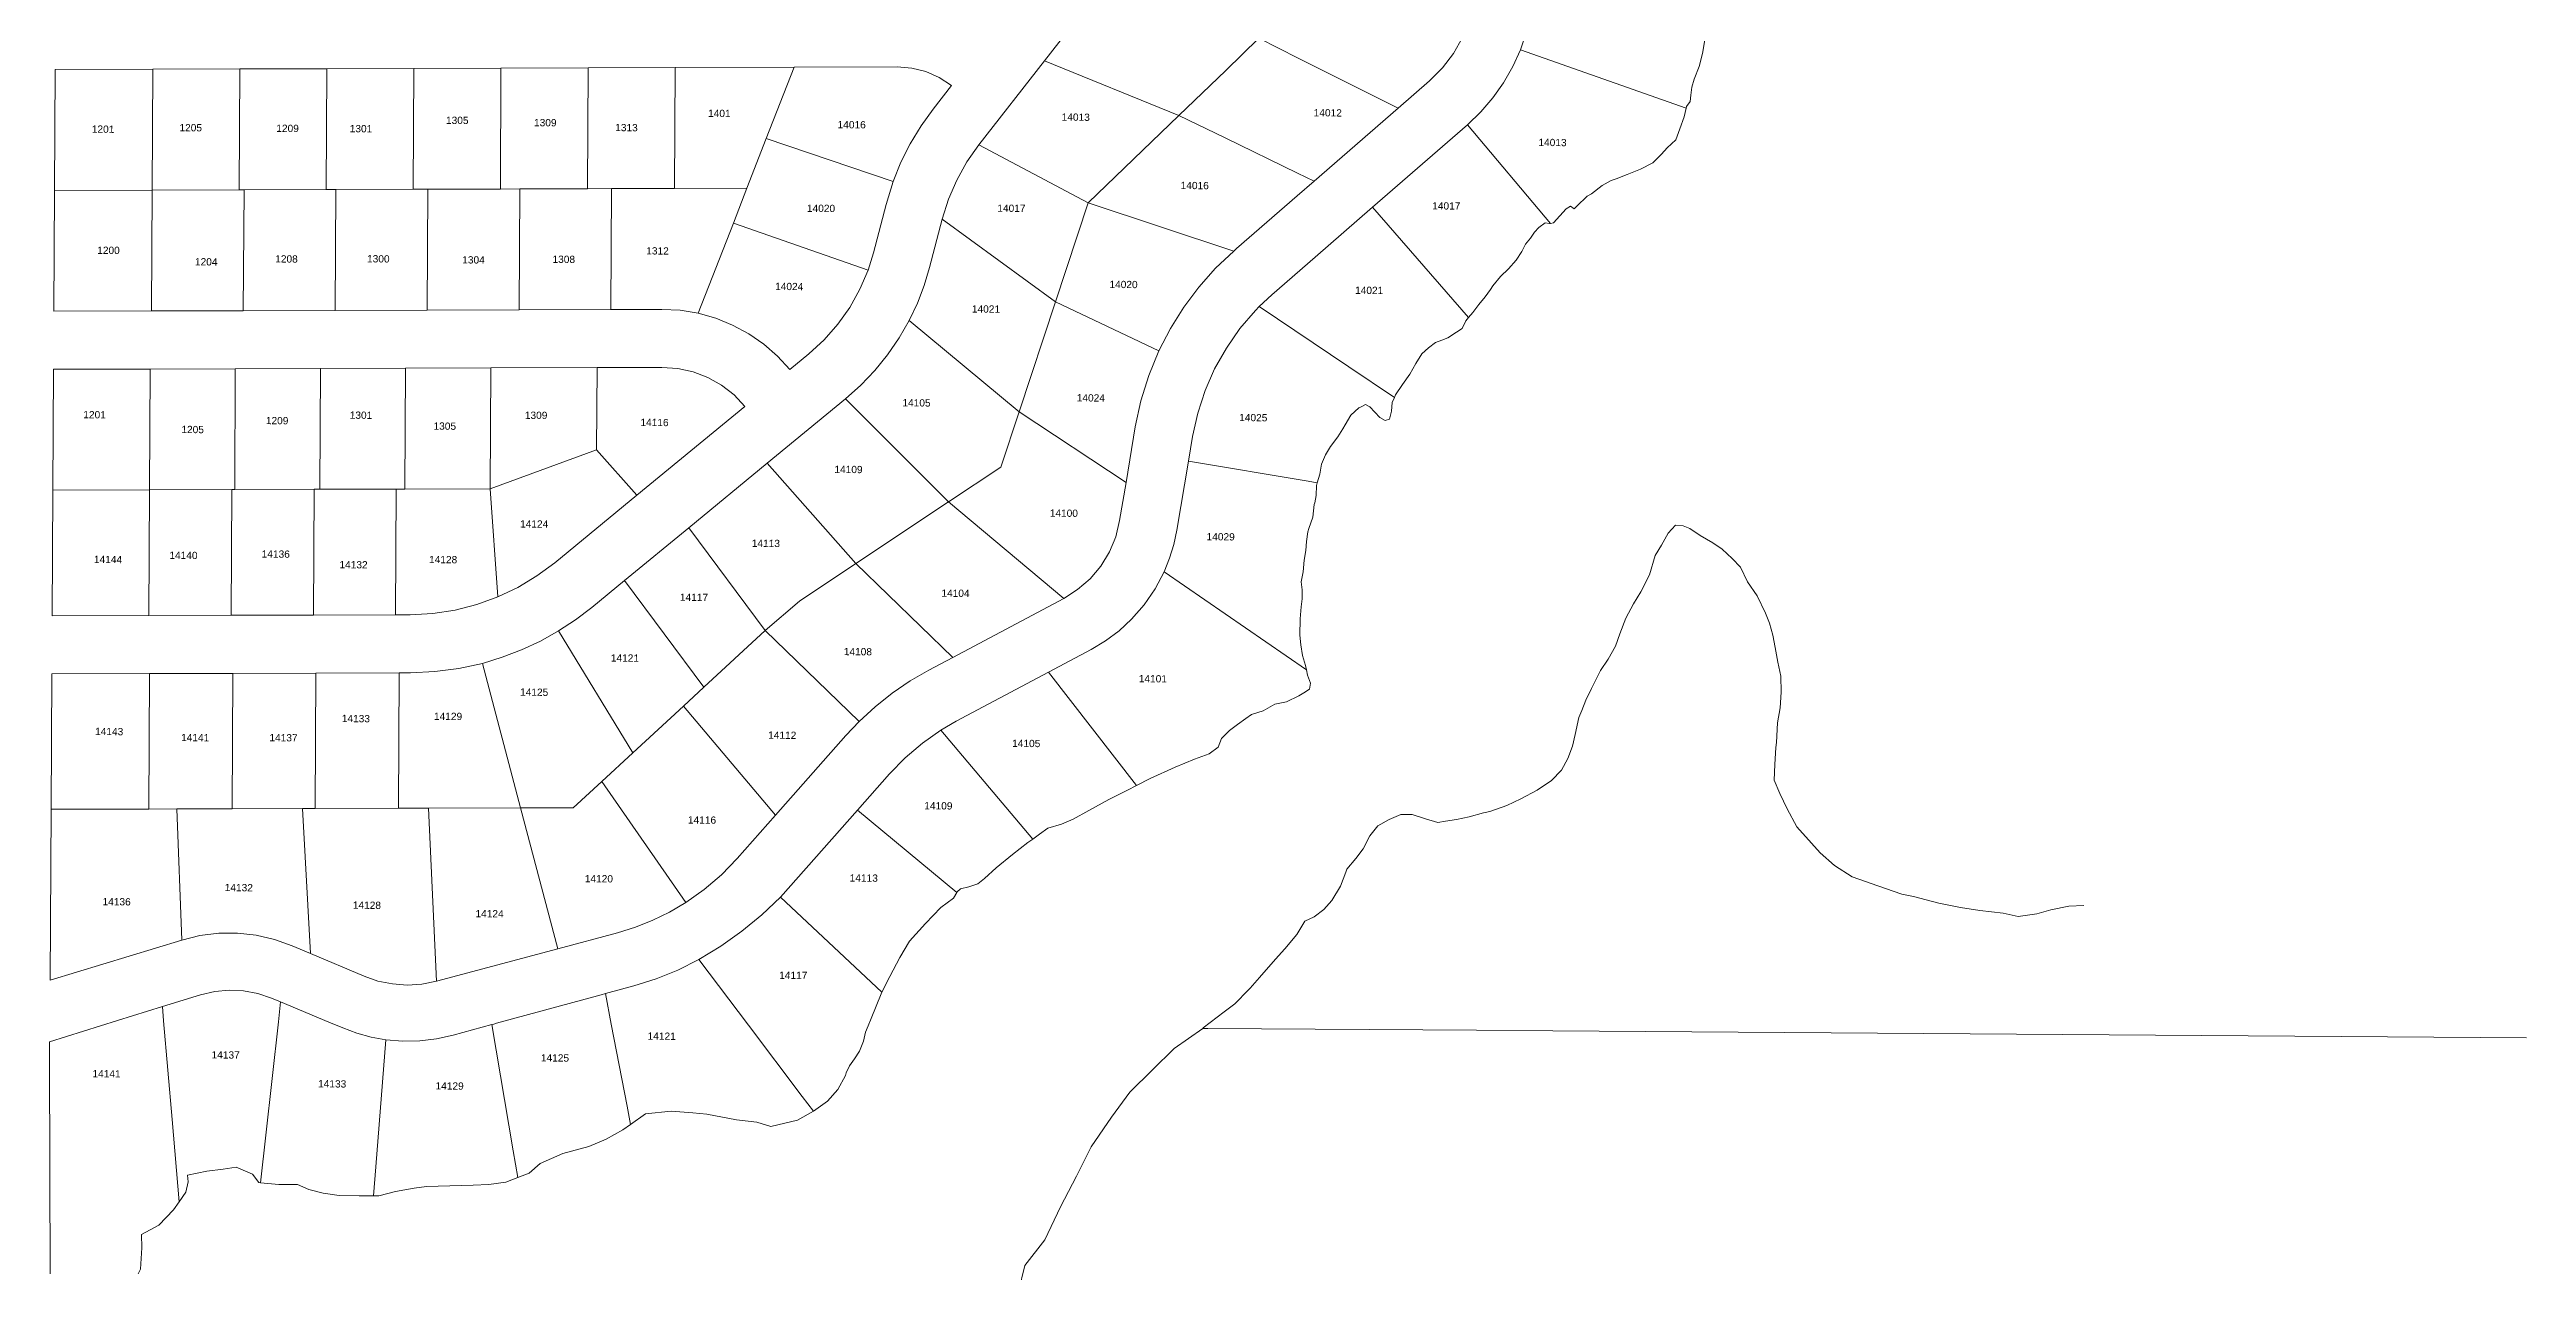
# Model space of a CAD drawing. Header units: feet. Extents: x 2808417 to 2820762, y 948624 to 970780.
# Drawn here: x 2817431 to 2819991, y 965350 to 966613 of the extents above; entities that cross this region are included whole.
import ezdxf
from ezdxf.enums import TextEntityAlignment as Align

# ---------------------------------------------------------------- set-up
doc = ezdxf.new("R2010")
doc.units = ezdxf.units.FT
doc.header["$LTSCALE"] = 0.015
doc.header["$MEASUREMENT"] = 0
doc.layers.add('Dakota County Addresses', color=7, linetype='Continuous')
doc.layers.add('Dakota County Parcels', color=7, linetype='Continuous')
doc.styles.add('Dimensions 100', font='arial.ttf')

# ---------------------------------------------------------------- blocks, each defined once
blk = doc.blocks.new('ACMAP_ANN_TEMPLATE_Dakota County Addresses')
at = {"layer": 'Dakota County Addresses', "style": 'Dimensions 100'}
blk.add_attdef('DakotaCountyAddress', text='', height=50, dxfattribs=at).set_placement((0, 0), align=Align.CENTER)

msp = doc.modelspace()

# ---------------------------------------------------------------- linework, layer by layer
at = {"layer": 'Dakota County Parcels', "lineweight": 5}
for p, q in [((2818459.3, 966601.6), (2818536.2, 966700)), ((2818951.4, 966613.2), (2819122.6, 966552.8)), ((2819136, 966596), (2819139.5, 966609.4)), ((2819139.5, 966609.4), (2819141.9, 966623.6)), ((2817436, 966467.8), (2817436.7, 966592.7)), ((2817436.7, 966592.7), (2817537.7, 966593.1)), ((2817537, 966468.1), (2817537.7, 966593.1)), ((2817537.7, 966593.1), (2817627.6, 966593.4)), ((2817627, 966468.4), (2817627.6, 966593.4)), ((2817627.6, 966593.4), (2817717.6, 966593.6)), ((2817717, 966468.7), (2817717.6, 966593.6)), ((2817717.6, 966593.6), (2817807.6, 966593.9)), ((2817807, 966468.9), (2817807.6, 966593.9)), ((2817807.6, 966593.9), (2817897.6, 966594.2)), ((2817897, 966469.2), (2817897.6, 966594.2)), ((2817897.6, 966594.2), (2817987.6, 966594.5)), ((2817986.9, 966469.5), (2817987.6, 966594.5)), ((2817987.6, 966594.5), (2818077.6, 966594.8)), ((2818076.9, 966469.8), (2818077.6, 966594.8)), ((2818077.6, 966594.8), (2818200.7, 966595.2)), ((2818171.9, 966521.4), (2818200.7, 966595.2)), ((2818200.7, 966595.2), (2818307.1, 966595.5)), ((2818391.6, 966514.9), (2818459.3, 966601.6)), ((2818459.3, 966601.6), (2818598.3, 966545.3)), ((2818824.9, 966552.8), (2818857.3, 966581)), ((2819128.4, 966574.5), (2819131.1, 966582.9)), ((2819131.1, 966582.9), (2819136, 966596)), ((2818344.3, 966551.9), (2818363.4, 966576.3)), ((2818738.1, 966477.3), (2818824.9, 966552.8)), ((2819120.6, 966543.7), (2819122.6, 966552.8)), ((2819122.6, 966552.8), (2819123, 966554.6)), ((2819123, 966554.6), (2819126.8, 966559.7)), ((2819126.8, 966559.7), (2819127.6, 966566.4)), ((2819127.6, 966566.4), (2819128.4, 966574.5)), ((2818504.7, 966455.1), (2818598.3, 966545.3)), ((2818798.6, 966450.4), (2818896.7, 966535.7)), ((2818896.7, 966535.7), (2818982.3, 966433.7)), ((2819112, 966520), (2819116.3, 966531.5)), ((2819116.3, 966531.5), (2819120.6, 966543.7)), ((2818151.9, 966470.1), (2818171.9, 966521.4)), ((2818171.9, 966521.4), (2818302.9, 966477)), ((2818391.6, 966514.9), (2818504.7, 966455.1)), ((2819088.2, 966496.4), (2819097.1, 966505.3)), ((2819097.1, 966505.3), (2819103.2, 966511.9)), ((2819103.2, 966511.9), (2819112, 966520)), ((2818302.9, 966477), (2818295.6, 966453.1)), ((2819035.7, 966472.8), (2819045, 966477.9)), ((2819045, 966477.9), (2819050.4, 966479.9)), ((2819050.4, 966479.9), (2819061.7, 966484.3)), ((2819061.7, 966484.3), (2819075.6, 966489.6)), ((2819075.6, 966489.6), (2819088.2, 966496.4)), ((2817435.4, 966342.8), (2817436, 966467.8)), ((2817436, 966467.8), (2817537, 966468.1)), ((2817536.3, 966343.1), (2817537, 966468.1)), ((2817537, 966468.1), (2817627, 966468.4)), ((2817627, 966468.4), (2817632, 966468.4)), ((2817631.3, 966343.4), (2817632, 966468.4)), ((2817632, 966468.4), (2817717, 966468.7)), ((2817717, 966468.7), (2817727, 966468.7)), ((2817726.3, 966343.7), (2817727, 966468.7)), ((2817727, 966468.7), (2817807, 966468.9)), ((2817807, 966468.9), (2817822, 966469)), ((2817821.3, 966344), (2817822, 966469)), ((2817822, 966469), (2817897, 966469.2)), ((2817897, 966469.2), (2817917, 966469.3)), ((2817916.3, 966344.3), (2817917, 966469.3)), ((2817917, 966469.3), (2817986.9, 966469.5)), ((2817986.9, 966469.5), (2818011.9, 966469.6)), ((2818011.3, 966344.6), (2818011.9, 966469.6)), ((2818011.9, 966469.6), (2818076.9, 966469.8)), ((2818076.9, 966469.8), (2818151.9, 966470.1)), ((2818137.8, 966433.9), (2818151.9, 966470.1)), ((2818282.6, 966403.4), (2818295.6, 966453.1)), ((2818470.8, 966352.6), (2818504.7, 966455.1)), ((2818504.7, 966455.1), (2818655.1, 966405.1)), ((2818798.6, 966450.4), (2818897.7, 966336.5)), ((2818998.7, 966448.7), (2819003.1, 966451.6)), ((2819003.1, 966451.6), (2819006.8, 966448.6)), ((2819006.8, 966448.6), (2819009.8, 966451.6)), ((2819009.8, 966451.6), (2819020.2, 966462)), ((2819020.2, 966462), (2819024.8, 966464.4)), ((2819024.8, 966464.4), (2819035.7, 966472.8)), ((2818101.5, 966340.7), (2818137.8, 966433.9)), ((2818137.8, 966433.9), (2818277, 966385.2)), ((2818340.7, 966388.2), (2818353.6, 966438)), ((2818353.6, 966438), (2818470.8, 966352.6)), ((2818961.8, 966418.4), (2818966, 966424.5)), ((2818966, 966424.5), (2818970.4, 966429.5)), ((2818970.4, 966429.5), (2818976.9, 966434.4)), ((2818976.9, 966434.4), (2818981.3, 966433.5)), ((2818981.3, 966433.5), (2818982.3, 966433.7)), ((2818982.3, 966433.7), (2818985.5, 966434.3)), ((2818985.5, 966434.3), (2818992, 966441.6)), ((2818992, 966441.6), (2818998.7, 966448.7)), ((2818277, 966385.2), (2818282.6, 966403.4)), ((2818946.9, 966395.6), (2818952.7, 966404.5)), ((2818952.7, 966404.5), (2818956.7, 966412.2)), ((2818956.7, 966412.2), (2818961.8, 966418.4)), ((2818922.7, 966369), (2818930.7, 966378.6)), ((2818930.7, 966378.6), (2818939.2, 966386.7)), ((2818939.2, 966386.7), (2818946.9, 966395.6)), ((2818433.1, 966238.7), (2818470.8, 966352.6)), ((2818470.8, 966352.6), (2818577.7, 966302)), ((2818694.5, 966359.9), (2818681.4, 966347.6)), ((2818902.1, 966341.6), (2818908.5, 966349.9)), ((2818908.5, 966349.9), (2818914.8, 966357.9)), ((2818914.8, 966357.9), (2818920.3, 966365.4)), ((2818920.3, 966365.4), (2818922.7, 966369)), ((2817435.4, 966342.8), (2817536.3, 966343.1)), ((2817536.3, 966343.1), (2817631.3, 966343.4)), ((2817631.3, 966343.4), (2817726.3, 966343.7)), ((2817726.3, 966343.7), (2817821.3, 966344)), ((2817821.3, 966344), (2817916.3, 966344.3)), ((2817916.3, 966344.3), (2818011.3, 966344.6)), ((2818011.3, 966344.6), (2818063.8, 966344.8)), ((2818319.6, 966333.4), (2818433.1, 966238.7)), ((2818885.4, 966321.2), (2818891.3, 966325.1)), ((2818891.3, 966325.1), (2818894.8, 966333)), ((2818894.8, 966333), (2818897.7, 966336.5)), ((2818897.7, 966336.5), (2818902.1, 966341.6)), ((2818196.1, 966282.6), (2818215.8, 966298.8)), ((2818843.3, 966288.8), (2818849.6, 966298.7)), ((2818849.6, 966298.7), (2818856.3, 966305.1)), ((2818856.3, 966305.1), (2818863.6, 966310.5)), ((2818863.6, 966310.5), (2818870.3, 966312.8)), ((2818870.3, 966312.8), (2818876.2, 966315.2)), ((2818876.2, 966315.2), (2818885.4, 966321.2)), ((2817434.4, 966157.8), (2817435, 966282.8)), ((2817435, 966282.8), (2817535, 966283.1)), ((2817534.4, 966158.1), (2817535, 966283.1)), ((2817535, 966283.1), (2817623, 966283.4)), ((2817622.4, 966158.4), (2817623, 966283.4)), ((2817623, 966283.4), (2817711, 966283.7)), ((2817710.4, 966158.7), (2817711, 966283.7)), ((2817711, 966283.7), (2817799, 966283.9)), ((2817798.4, 966159), (2817799, 966283.9)), ((2817799, 966283.9), (2817887, 966284.2)), ((2817886.3, 966159.2), (2817887, 966284.2)), ((2817887, 966284.2), (2817997, 966284.6)), ((2817996.5, 966199.6), (2817997, 966284.6)), ((2817997, 966284.6), (2818064, 966284.8)), ((2818829.4, 966267.2), (2818836.9, 966277.6)), ((2818836.9, 966277.6), (2818843.3, 966288.8)), ((2818172.8, 966185.7), (2818253.9, 966252.4)), ((2818253.9, 966252.4), (2818360.1, 966145.7)), ((2818791.1, 966246.5), (2818795.6, 966243.9)), ((2818818.1, 966239.5), (2818818.9, 966248.3)), ((2818818.9, 966248.3), (2818821.1, 966253.5)), ((2818821.1, 966253.5), (2818822.3, 966256.5)), ((2818822.3, 966256.5), (2818829.4, 966267.2)), ((2818038.2, 966152.7), (2818149.8, 966244.5)), ((2818414.2, 966181.7), (2818433.1, 966238.7)), ((2818433.1, 966238.7), (2818543.7, 966165.8)), ((2818543.7, 966165.8), (2818553.3, 966223.2)), ((2818762.5, 966212.9), (2818767.7, 966221.1)), ((2818767.7, 966221.1), (2818770.1, 966225.4)), ((2818770.1, 966225.4), (2818776.2, 966235.4)), ((2818776.2, 966235.4), (2818784.5, 966243)), ((2818795.6, 966243.9), (2818806, 966233.1)), ((2818806, 966233.1), (2818811.4, 966230)), ((2818811.4, 966230), (2818816, 966231.3)), ((2818816, 966231.3), (2818818.1, 966239.5)), ((2817886.3, 966159.2), (2817996.5, 966199.6)), ((2817996.5, 966199.6), (2818038.2, 966152.7)), ((2818608.2, 966187.7), (2818612.5, 966213.3)), ((2818745.8, 966184.6), (2818749.8, 966194.4)), ((2818749.8, 966194.4), (2818755, 966203)), ((2818755, 966203), (2818762.5, 966212.9)), ((2818091.7, 966119), (2818172.8, 966185.7)), ((2818172.8, 966185.7), (2818264.5, 966081.9)), ((2818360.1, 966145.7), (2818414.2, 966181.7)), ((2818596.3, 966116.4), (2818608.2, 966187.7)), ((2818741.4, 966165.4), (2818744, 966174.3)), ((2818744, 966174.3), (2818745.8, 966184.6)), ((2817433.7, 966027.8), (2817434.4, 966157.8)), ((2817434.4, 966157.8), (2817534.4, 966158.1)), ((2817533.7, 966028.1), (2817534.4, 966158.1)), ((2817534.4, 966158.1), (2817619.4, 966158.4)), ((2817618.7, 966028.4), (2817619.4, 966158.4)), ((2817619.4, 966158.4), (2817622.4, 966158.4)), ((2817622.4, 966158.4), (2817704.4, 966158.7)), ((2817703.7, 966028.7), (2817704.4, 966158.7)), ((2817704.4, 966158.7), (2817710.4, 966158.7)), ((2817710.4, 966158.7), (2817789.4, 966158.9)), ((2817788.7, 966028.9), (2817789.4, 966158.9)), ((2817789.4, 966158.9), (2817798.4, 966159)), ((2817798.4, 966159), (2817886.3, 966159.2)), ((2817894.5, 966047.4), (2817886.3, 966159.2)), ((2817953.3, 966082.8), (2818038.2, 966152.7)), ((2818264.5, 966081.9), (2818360.1, 966145.7)), ((2818360.1, 966145.7), (2818479.3, 966045.9)), ((2818537.1, 966126.3), (2818543.7, 966165.8)), ((2818736.7, 966130), (2818738.3, 966142.9)), ((2818740.1, 966152.2), (2818740.6, 966162.7)), ((2818740.6, 966162.7), (2818741.4, 966165.4)), ((2818025.3, 966064.4), (2818091.7, 966119)), ((2818091.7, 966119), (2818170.7, 966012.6)), ((2818731.7, 966114.8), (2818732.6, 966118.3)), ((2818732.6, 966118.3), (2818736.7, 966130)), ((2819111.7, 966121.5), (2819104.1, 966113.4)), ((2819119.5, 966121.1), (2819111.7, 966121.5)), ((2819126.5, 966118.1), (2819119.5, 966121.1)), ((2819137.2, 966110.9), (2819126.5, 966118.1)), ((2818728, 966085.4), (2818729.6, 966095.5)), ((2818729.6, 966095.5), (2818730.3, 966104.8)), ((2818730.3, 966104.8), (2818731.7, 966114.8)), ((2819097.2, 966101.1), (2819090.8, 966090.1)), ((2819104.1, 966113.4), (2819097.2, 966101.1)), ((2819150.2, 966103.3), (2819137.2, 966110.9)), ((2819159.8, 966096.7), (2819150.2, 966103.3)), ((2819170.4, 966087.1), (2819159.8, 966096.7)), ((2818206.2, 966043.1), (2818264.5, 966081.9)), ((2818264.5, 966081.9), (2818364.6, 965984.9)), ((2818583.2, 966073.5), (2818730.1, 965972.2)), ((2818724.8, 966062.9), (2818726.7, 966073.5)), ((2818726.7, 966073.5), (2818728, 966085.4)), ((2819084.8, 966070.3), (2819075.8, 966052.6)), ((2819090.8, 966090.1), (2819084.8, 966070.3)), ((2819178.7, 966078.1), (2819170.4, 966087.1)), ((2819186, 966063.2), (2819178.7, 966078.1)), ((2817991.4, 966036.5), (2818025.3, 966064.4)), ((2818025.3, 966064.4), (2818107.3, 965954)), ((2818170.7, 966012.6), (2818206.2, 966043.1)), ((2818364.6, 965984.9), (2818479.3, 966045.9)), ((2818725.6, 966054.7), (2818724.8, 966062.9)), ((2818724.8, 966037.2), (2818725.8, 966045.3)), ((2818725.8, 966045.3), (2818725.6, 966054.7)), ((2819068.2, 966040.3), (2819060.3, 966025.5)), ((2819075.8, 966052.6), (2819068.2, 966040.3)), ((2819196, 966048.5), (2819186, 966063.2)), ((2819204.6, 966030.6), (2819196, 966048.5)), ((2817433.7, 966027.8), (2817533.7, 966028.1)), ((2817533.7, 966028.1), (2817618.7, 966028.4)), ((2817618.7, 966028.4), (2817703.7, 966028.7)), ((2817703.7, 966028.7), (2817788.7, 966028.9)), ((2817788.7, 966028.9), (2817803.9, 966029)), ((2818723.3, 966007.8), (2818723.8, 966024.9)), ((2818723.8, 966024.9), (2818724.8, 966037.2)), ((2819060.3, 966025.5), (2819054.2, 966009.4)), ((2819208.7, 966020.4), (2819204.6, 966030.6)), ((2819212.2, 966007.8), (2819208.7, 966020.4)), ((2817957.2, 966012.2), (2818033.9, 965886.3)), ((2818107.3, 965954), (2818170.7, 966012.6)), ((2818170.7, 966012.6), (2818267.9, 965918.7)), ((2818463.4, 965969.5), (2818507.5, 965993)), ((2818724.3, 965997.9), (2818723.3, 966007.8)), ((2818726, 965986.8), (2818724.3, 965997.9)), ((2819049.7, 965996.5), (2819042, 965983.2)), ((2819054.2, 966009.4), (2819049.7, 965996.5)), ((2819214.8, 965995.2), (2819212.2, 966007.8)), ((2819217.4, 965980.1), (2819214.8, 965995.2)), ((2817432.7, 965827.8), (2817433.4, 965967.8)), ((2817433.4, 965967.8), (2817534.4, 965968.1)), ((2817533.6, 965828.1), (2817534.4, 965968.1)), ((2817534.4, 965968.1), (2817620.4, 965968.4)), ((2817619.6, 965828.4), (2817620.4, 965968.4)), ((2817620.4, 965968.4), (2817706.4, 965968.7)), ((2817705.6, 965828.7), (2817706.4, 965968.7)), ((2817706.4, 965968.7), (2817792.4, 965969)), ((2817791.6, 965829), (2817792.4, 965969)), ((2817792.4, 965969), (2817804.1, 965969)), ((2817878.5, 965978.7), (2817917.7, 965829.4)), ((2818339.8, 965971.7), (2818364.6, 965984.9)), ((2818368, 965918.8), (2818463.4, 965969.5)), ((2818463.4, 965969.5), (2818554.4, 965852.4)), ((2818729.2, 965976.4), (2818726, 965986.8)), ((2818730.1, 965972.2), (2818729.2, 965976.4)), ((2818731.2, 965966.6), (2818730.1, 965972.2)), ((2818734.5, 965958.1), (2818731.2, 965966.6)), ((2819034.1, 965971.2), (2819025, 965952.6)), ((2819042, 965983.2), (2819034.1, 965971.2)), ((2819220.7, 965965.4), (2819217.4, 965980.1)), ((2819220.8, 965948.9), (2819220.7, 965965.4)), ((2818086.2, 965934.6), (2818107.3, 965954)), ((2818697.6, 965936.4), (2818709.7, 965939.1)), ((2818709.7, 965939.1), (2818722.3, 965945.1)), ((2818722.3, 965945.1), (2818727.5, 965948.1)), ((2818727.5, 965948.1), (2818733.3, 965952.1)), ((2818733.3, 965952.1), (2818734.5, 965958.1)), ((2819019, 965940.8), (2819014.7, 965929.9)), ((2819025, 965952.6), (2819019, 965940.8)), ((2819219.9, 965932.7), (2819220.8, 965948.9)), ((2818033.9, 965886.3), (2818086.2, 965934.6)), ((2818086.2, 965934.6), (2818181.4, 965821.8)), ((2818267.9, 965918.7), (2818254.2, 965904.2)), ((2818368, 965918.8), (2818352.3, 965909.6)), ((2818650.6, 965909.2), (2818659, 965915.6)), ((2818673.5, 965926), (2818685.5, 965929.8)), ((2818685.5, 965929.8), (2818697.6, 965936.4)), ((2819011.9, 965922.6), (2819008.1, 965905.2)), ((2819014.7, 965929.9), (2819011.9, 965922.6)), ((2819216, 965897), (2819217.1, 965917.1)), ((2819217.1, 965917.1), (2819219.9, 965932.7)), ((2818181.4, 965821.8), (2818254.2, 965904.2)), ((2818352.3, 965909.6), (2818447.3, 965797.1)), ((2818629.8, 965885), (2818638.8, 965892)), ((2818638.8, 965892), (2818642.5, 965901)), ((2818642.5, 965901), (2818650.6, 965909.2)), ((2819005.3, 965893), (2819000.3, 965880.5)), ((2819008.1, 965905.2), (2819005.3, 965893)), ((2819214.5, 965874.2), (2819215.5, 965891.6)), ((2819215.5, 965891.6), (2819216, 965897)), ((2818001.7, 965856.7), (2818033.9, 965886.3)), ((2818266, 965827), (2818299.2, 965864.4)), ((2818568.8, 965859.8), (2818594.4, 965871.3)), ((2818594.4, 965871.3), (2818614.6, 965879.5)), ((2818614.6, 965879.5), (2818629.8, 965885)), ((2818993.7, 965868.3), (2818983.4, 965857.5)), ((2819000.3, 965880.5), (2818993.7, 965868.3)), ((2819213.7, 965857.8), (2819214.5, 965874.2)), ((2817972.3, 965829.5), (2818001.7, 965856.7)), ((2818001.7, 965856.7), (2818088.6, 965731.4)), ((2818505.3, 965826.5), (2818525.9, 965838)), ((2818525.9, 965838), (2818545.1, 965847.7)), ((2818545.1, 965847.7), (2818554.4, 965852.4)), ((2818554.4, 965852.4), (2818568.8, 965859.8)), ((2818951.9, 965838.5), (2818937.3, 965831.9)), ((2818968.5, 965847.6), (2818951.9, 965838.5)), ((2818983.4, 965857.5), (2818968.5, 965847.6)), ((2819219.5, 965844.1), (2819213.7, 965857.8)), ((2819227.2, 965828.3), (2819219.5, 965844.1)), ((2817431.8, 965651.1), (2817432.7, 965827.8)), ((2817432.7, 965827.8), (2817533.6, 965828.1)), ((2817533.6, 965828.1), (2817562.7, 965828.2)), ((2817562.7, 965828.2), (2817619.6, 965828.4)), ((2817567.6, 965692.6), (2817562.7, 965828.2)), ((2817619.6, 965828.4), (2817692.6, 965828.7)), ((2817692.6, 965828.7), (2817705.6, 965828.7)), ((2817700.8, 965678.7), (2817692.6, 965828.7)), ((2817705.6, 965828.7), (2817791.6, 965829)), ((2817791.6, 965829), (2817822.6, 965829.1)), ((2817822.6, 965829.1), (2817917.7, 965829.4)), ((2817830.9, 965650), (2817822.6, 965829.1)), ((2817917.7, 965829.4), (2817972.3, 965829.5)), ((2817917.7, 965829.4), (2817956.4, 965683.7)), ((2818141.6, 965776.8), (2818181.4, 965821.8)), ((2818186.6, 965737.1), (2818266, 965827)), ((2818266, 965827), (2818368.8, 965741.9)), ((2818462.8, 965808.3), (2818477, 965812.3)), ((2818477, 965812.3), (2818489.2, 965817.6)), ((2818489.2, 965817.6), (2818505.3, 965826.5)), ((2818803.9, 965810.6), (2818795.8, 965800.3)), ((2818815.8, 965817.3), (2818803.9, 965810.6)), ((2818827.8, 965822.3), (2818815.8, 965817.3)), ((2818853.4, 965817.8), (2818839.6, 965822.3)), ((2818865.9, 965814.2), (2818853.4, 965817.8)), ((2818873.8, 965815.7), (2818865.9, 965814.2)), ((2818885.4, 965817.1), (2818873.8, 965815.7)), ((2818898.4, 965820.1), (2818885.4, 965817.1)), ((2818913.3, 965824), (2818898.4, 965820.1)), ((2818937.3, 965831.9), (2818920.9, 965825.9)), ((2819237.2, 965809.8), (2819227.2, 965828.3)), ((2819252.4, 965792.9), (2819237.2, 965809.8)), ((2818426.3, 965781), (2818442.3, 965793.5)), ((2818442.3, 965793.5), (2818447.3, 965797.1)), ((2818447.3, 965797.1), (2818454.3, 965802.2)), ((2818454.3, 965802.2), (2818462.8, 965808.3)), ((2818788.8, 965786.8), (2818781.3, 965777.1)), ((2818795.8, 965800.3), (2818788.8, 965786.8)), ((2819261.1, 965782.8), (2819252.4, 965792.9)), ((2818397.4, 965756.2), (2818409.5, 965767.2)), ((2818409.5, 965767.2), (2818426.3, 965781)), ((2818771, 965762.7), (2818765.4, 965748.3)), ((2818772, 965765.9), (2818771, 965762.7)), ((2818781.3, 965777.1), (2818772, 965765.9)), ((2819276.1, 965769.6), (2819261.1, 965782.8)), ((2819294.4, 965758), (2819276.1, 965769.6)), ((2818186.6, 965737.1), (2818291.3, 965638.7)), ((2818352.3, 965726.2), (2818365.5, 965736)), ((2818365.5, 965736), (2818368.8, 965741.9)), ((2818368.8, 965741.9), (2818369.2, 965742.6)), ((2818369.2, 965742.6), (2818372.7, 965745.6)), ((2818372.7, 965745.6), (2818381.2, 965747.7)), ((2818381.2, 965747.7), (2818390.6, 965750.6)), ((2818390.6, 965750.6), (2818397.4, 965756.2)), ((2818756.3, 965733.5), (2818748.3, 965724.3)), ((2818765.4, 965748.3), (2818756.3, 965733.5)), ((2819320.9, 965748.8), (2819294.4, 965758)), ((2819345.5, 965739.9), (2819320.9, 965748.8)), ((2819357.8, 965737.5), (2819345.5, 965739.9)), ((2819384, 965730.8), (2819357.8, 965737.5)), ((2818319.8, 965691.4), (2818336.5, 965709.6)), ((2818336.5, 965709.6), (2818352.3, 965726.2)), ((2818728.4, 965712.1), (2818720.1, 965698.2)), ((2818738.1, 965716.5), (2818728.4, 965712.1)), ((2818748.3, 965724.3), (2818738.1, 965716.5)), ((2819406.1, 965726.4), (2819384, 965730.8)), ((2819426.1, 965723.2), (2819406.1, 965726.4)), ((2819450.4, 965720.4), (2819426.1, 965723.2)), ((2819466, 965717.1), (2819450.4, 965720.4)), ((2819485.2, 965719.8), (2819466, 965717.1)), ((2819499.6, 965723.8), (2819485.2, 965719.8)), ((2819518.4, 965727.7), (2819499.6, 965723.8)), ((2819533.9, 965728.3), (2819518.4, 965727.7)), ((2817431.8, 965651.1), (2817567.6, 965692.6)), ((2817681.9, 965686.7), (2817700.8, 965678.7)), ((2817830.9, 965650), (2817956.4, 965683.7)), ((2817956.4, 965683.7), (2818017.9, 965700.2)), ((2818310, 965674.5), (2818319.8, 965691.4)), ((2818708, 965683.5), (2818698.1, 965673)), ((2818720.1, 965698.2), (2818708, 965683.5)), ((2817700.8, 965678.7), (2817756.1, 965655.3)), ((2818102.2, 965672.4), (2818153.3, 965604.7)), ((2818299.5, 965654.9), (2818310, 965674.5)), ((2818698.1, 965673), (2818681.8, 965653.8)), ((2817547.7, 965623.8), (2817587.1, 965636.1)), ((2817660.5, 965632.6), (2817669.7, 965628.7)), ((2817893.1, 965606.5), (2818001.2, 965636.1)), ((2818001.2, 965636.1), (2818005.5, 965637.3)), ((2818035, 965645.3), (2818005.5, 965637.3)), ((2818011.6, 965605.7), (2818005.5, 965637.3)), ((2818280.3, 965611.5), (2818290.5, 965637)), ((2818290.5, 965637), (2818291.3, 965638.7)), ((2818291.3, 965638.7), (2818299.5, 965654.9)), ((2818670.2, 965641.1), (2818656.3, 965626.6)), ((2818671.9, 965642.9), (2818670.2, 965641.1)), ((2818681.8, 965653.8), (2818671.9, 965642.9)), ((2817431, 965587.5), (2817501.2, 965609.3)), ((2817501.2, 965609.3), (2817547.7, 965623.8)), ((2817547.7, 965623.8), (2817548.9, 965609)), ((2817667.5, 965608.2), (2817669.7, 965628.7)), ((2817669.7, 965628.7), (2817719.7, 965607.8)), ((2817719.7, 965607.8), (2817734.3, 965601.7)), ((2817848.1, 965594.3), (2817888.3, 965605.2)), ((2817888.3, 965605.2), (2817890.3, 965605.8)), ((2817890.3, 965605.8), (2817893.1, 965606.5)), ((2818277.1, 965603.8), (2818280.3, 965611.5)), ((2818623.6, 965601.7), (2818645, 965618.3)), ((2818645, 965618.3), (2818656.3, 965626.6)), ((2818268.1, 965577.7), (2818272.4, 965588.1)), ((2818272.4, 965588.1), (2818274.5, 965597.5)), ((2818274.5, 965597.5), (2818277.1, 965603.8)), ((2818570.9, 965558.3), (2818593.4, 965580.6)), ((2818593.4, 965580.6), (2818623.1, 965601.3)), ((2818623.1, 965601.3), (2818623.6, 965601.7)), ((2818623.1, 965601.3), (2818628.4, 965601.3)), ((2818253.6, 965552.4), (2818254.5, 965555.4)), ((2818254.5, 965555.4), (2818258, 965562.5)), ((2818258, 965562.5), (2818263.2, 965569.7)), ((2818263.2, 965569.7), (2818268.1, 965577.7)), ((2818547.6, 965535.2), (2818570.9, 965558.3)), ((2818245.7, 965538.2), (2818235.1, 965526)), ((2818253.6, 965552.4), (2818245.7, 965538.2)), ((2818528.7, 965509.5), (2818547.6, 965535.2)), ((2818047.1, 965513), (2818031.6, 965502)), ((2818073.7, 965515.5), (2818047.1, 965513)), ((2818095.8, 965513.9), (2818073.7, 965515.5)), ((2818110.3, 965512.6), (2818095.8, 965513.9)), ((2818141, 965506.7), (2818110.3, 965512.6)), ((2818162, 965504.4), (2818141, 965506.7)), ((2818176.7, 965499.9), (2818162, 965504.4)), ((2818204.1, 965506.3), (2818176.7, 965499.9)), ((2818220.5, 965515.5), (2818204.1, 965506.3)), ((2818235.1, 965526), (2818220.5, 965515.5)), ((2818507.6, 965478.7), (2818528.7, 965509.5)), ((2817988.6, 965479.2), (2817961.6, 965472)), ((2818006.3, 965486.6), (2817988.6, 965479.2)), ((2818023.7, 965496.3), (2818006.3, 965486.6)), ((2818031.6, 965502), (2818023.7, 965496.3)), ((2818492.4, 965448.5), (2818507.6, 965478.7)), ((2817593.6, 965453.5), (2817573.6, 965449.4)), ((2817610.3, 965455.7), (2817593.6, 965453.5)), ((2817623.9, 965457.6), (2817610.3, 965455.7)), ((2817640.7, 965450.5), (2817623.9, 965457.6)), ((2817926.9, 965451.6), (2817914.9, 965447)), ((2817938.2, 965461.4), (2817926.9, 965451.6)), ((2817961.6, 965472), (2817938.2, 965461.4)), ((2817571.7, 965431.8), (2817564.9, 965421.9)), ((2817574.4, 965442.7), (2817571.7, 965431.8)), ((2817573.6, 965449.4), (2817574.4, 965442.7)), ((2817647.2, 965441.9), (2817640.7, 965450.5)), ((2817649.1, 965441.7), (2817647.2, 965441.9)), ((2817668, 965439.9), (2817649.1, 965441.7)), ((2817687.2, 965440), (2817668, 965439.9)), ((2817699.1, 965434.8), (2817687.2, 965440)), ((2817713.9, 965430.9), (2817699.1, 965434.8)), ((2817730.5, 965428.5), (2817713.9, 965430.9)), ((2817750.9, 965428.2), (2817730.5, 965428.5)), ((2817765.8, 965428.1), (2817750.9, 965428.2)), ((2817771.4, 965428.1), (2817765.8, 965428.1)), ((2817788.6, 965432.6), (2817771.4, 965428.1)), ((2817808, 965436.1), (2817788.6, 965432.6)), ((2817820.7, 965437.7), (2817808, 965436.1)), ((2817844.8, 965438.4), (2817820.7, 965437.7)), ((2817868.7, 965439.1), (2817844.8, 965438.4)), ((2817885.2, 965439.7), (2817868.7, 965439.1)), ((2817902.5, 965442.3), (2817885.2, 965439.7)), ((2817914.9, 965447), (2817902.5, 965442.3)), ((2818475.9, 965416.7), (2818492.4, 965448.5)), ((2817559.1, 965413.6), (2817544, 965397.8)), ((2817564.9, 965421.9), (2817559.1, 965413.6)), ((2818459.7, 965382.6), (2818475.9, 965416.7)), ((2817544, 965397.8), (2817526.1, 965388.3)), ((2817526.1, 965388.3), (2817526.4, 965374.2)), ((2818439, 965356.2), (2818459.7, 965382.6)), ((2817525.1, 965352.3), (2817522.7, 965347.4)), ((2817526.4, 965374.2), (2817525.1, 965352.3)), ((2818432.5, 965329.2), (2818439, 965356.2))]:
    msp.add_line(p, q, dxfattribs=at)
for points in [[(2818857.3, 966581), (2818870.7, 966594.4), (2818882.2, 966609.5), (2818891.5, 966626), (2818898.5, 966643.6), (2818903, 966662)], [(2818951.4, 966613.2), (2818957.7, 966632.2), (2818962.1, 966651.7)], [(2818598.3, 966545.3), (2818646.7, 966591.9), (2818681.1, 966625.1)], [(2818681.1, 966625.1), (2818721.8, 966604.6), (2818824.9, 966552.8)], [(2818896.7, 966535.7), (2818910.5, 966549), (2818923, 966563.5), (2818934, 966579.1), (2818943.5, 966595.8), (2818951.4, 966613.2)], [(2818363.4, 966576.3), (2818350.7, 966584.6), (2818336.9, 966590.6), (2818322.2, 966594.3), (2818307.1, 966595.5)], [(2818344.3, 966551.9), (2818331.8, 966534.4), (2818320.7, 966516.1), (2818311, 966496.9), (2818302.9, 966477)], [(2818598.3, 966545.3), (2818646.2, 966522), (2818720.9, 966485.7), (2818738.1, 966477.3)], [(2818391.6, 966514.9), (2818379.2, 966497.2), (2818368.7, 966478.4), (2818360.1, 966458.6), (2818353.6, 966438)], [(2818655.1, 966405.1), (2818658, 966407.6), (2818720.7, 966462.2), (2818738.1, 966477.3)], [(2818694.5, 966359.9), (2818739.1, 966398.7), (2818798.6, 966450.4)], [(2818655.1, 966405.1), (2818636.3, 966387.3), (2818619, 966367.9), (2818603.4, 966347.1), (2818589.6, 966325.1), (2818577.7, 966302)], [(2818215.8, 966298.8), (2818231.6, 966313.2), (2818245.8, 966329.3), (2818258.1, 966346.8), (2818268.6, 966365.5), (2818277, 966385.2)], [(2818319.6, 966333.4), (2818328, 966351.1), (2818335, 966369.5), (2818340.7, 966388.2)], [(2818681.4, 966347.6), (2818677.6, 966343.7), (2818661.5, 966325), (2818647.4, 966304.8), (2818635.3, 966283.4), (2818625.4, 966260.8), (2818617.8, 966237.4), (2818612.5, 966213.3)], [(2818681.4, 966347.6), (2818774, 966285.2), (2818821.1, 966253.5)], [(2818101.5, 966340.7), (2818082.8, 966343.8), (2818063.8, 966344.8)], [(2818196.1, 966282.6), (2818183.4, 966296.4), (2818169.2, 966308.8), (2818153.7, 966319.5), (2818137.1, 966328.5), (2818119.7, 966335.6), (2818101.5, 966340.7)], [(2818253.9, 966252.4), (2818269.6, 966266.4), (2818284.1, 966281.6), (2818297.3, 966297.9), (2818309.2, 966315.2), (2818319.6, 966333.4)], [(2818577.7, 966302), (2818567.2, 966276.5), (2818559.1, 966250.2), (2818553.3, 966223.2)], [(2818149.8, 966244.5), (2818138.5, 966256.3), (2818125.7, 966266.3), (2818111.5, 966274.3), (2818096.2, 966280.1), (2818080.3, 966283.6), (2818064, 966284.8)], [(2818784.5, 966243), (2818786.6, 966244.1), (2818791.1, 966246.5)], [(2818608.2, 966187.7), (2818731.8, 966167), (2818741.4, 966165.4)], [(2818738.3, 966142.9), (2818738.7, 966144.6), (2818740.1, 966152.2)], [(2818479.3, 966045.9), (2818493.7, 966055.1), (2818506.6, 966066.3), (2818517.6, 966079.4), (2818526.5, 966094), (2818533.1, 966109.7), (2818537.1, 966126.3)], [(2818583.2, 966073.5), (2818588.8, 966087.4), (2818593.2, 966101.8), (2818596.3, 966116.4)], [(2817894.5, 966047.4), (2817915.2, 966057.3), (2817934.8, 966069.1), (2817953.3, 966082.8)], [(2818549.4, 966024.3), (2818562.6, 966039.4), (2818573.9, 966055.8), (2818583.2, 966073.5)], [(2817803.9, 966029), (2817827.1, 966030.2), (2817850.1, 966033.7), (2817872.6, 966039.5), (2817894.5, 966047.4)], [(2817957.2, 966012.2), (2817974.7, 966023.7), (2817991.4, 966036.5)], [(2818507.5, 965993), (2818522.5, 966002), (2818536.5, 966012.5), (2818549.4, 966024.3)], [(2817878.5, 965978.7), (2817899, 965985), (2817919, 965992.6), (2817938.5, 966001.7), (2817957.2, 966012.2)], [(2817804.1, 965969), (2817829.1, 965970.2), (2817854, 965973.4), (2817878.5, 965978.7)], [(2818339.8, 965971.7), (2818320.5, 965960.5), (2818302, 965947.8), (2818284.4, 965933.9), (2818267.9, 965918.7)], [(2818659, 965915.6), (2818667.6, 965921.8), (2818673.5, 965926)], [(2818352.3, 965909.6), (2818333.2, 965896.3), (2818315.4, 965881.1), (2818299.2, 965864.4)], [(2818839.6, 965822.3), (2818837.6, 965822.3), (2818827.8, 965822.3)], [(2818920.9, 965825.9), (2818915.4, 965824.5), (2818913.3, 965824)], [(2818088.6, 965731.4), (2818107.7, 965744.9), (2818125.4, 965760.1), (2818141.6, 965776.8)], [(2818102.2, 965672.4), (2818124.9, 965686.3), (2818146.6, 965701.8), (2818167.2, 965718.7), (2818186.6, 965737.1)], [(2818017.9, 965700.2), (2818036.5, 965706), (2818054.5, 965713.1), (2818071.9, 965721.6), (2818088.6, 965731.4)], [(2817681.9, 965686.7), (2817663.6, 965693.2), (2817644.7, 965697.6), (2817625.3, 965699.7), (2817605.9, 965699.6), (2817586.5, 965697.2), (2817567.6, 965692.6)], [(2818035, 965645.3), (2818058, 965652.6), (2818080.5, 965661.6), (2818102.2, 965672.4)], [(2817660.5, 965632.6), (2817646.3, 965637.4), (2817631.6, 965640.2), (2817616.6, 965640.9), (2817601.7, 965639.5), (2817587.1, 965636.1)], [(2817756.1, 965655.3), (2817770.5, 965650.2), (2817785.4, 965647.2), (2817800.7, 965646.1), (2817815.9, 965647.1), (2817830.9, 965650)], [(2817548.9, 965609), (2817557.6, 965506.9), (2817564.9, 965421.9)], [(2817649.1, 965441.7), (2817654.5, 965490.9), (2817667.5, 965608.2)], [(2817888.3, 965605.2), (2817910.3, 965474.5), (2817914.9, 965447)], [(2818011.6, 965605.7), (2818027.9, 965521), (2818031.6, 965502)], [(2817431.5, 965347.3), (2817431.5, 965361.9), (2817431.3, 965438.2), (2817431, 965587.5)], [(2817734.3, 965601.7), (2817748.7, 965596.4), (2817763.6, 965592.3), (2817778.7, 965589.6)], [(2817765.8, 965428.1), (2817768.2, 965458.2), (2817778.7, 965589.6)], [(2817778.7, 965589.6), (2817796.2, 965588.2), (2817813.7, 965588.5), (2817831, 965590.5), (2817848.1, 965594.3)], [(2818153.3, 965604.7), (2818209, 965530.8), (2818220.5, 965515.5)], [(2818628.4, 965601.3), (2818906.1, 965599.3), (2818984.7, 965598.7), (2819991.3, 965591.5)]]:
    msp.add_lwpolyline(points, dxfattribs=at)

# ---------------------------------------------------------------- block references
at = {"layer": 'Dakota County Addresses', "lineweight": 5, "xscale": 0.15, "yscale": 0.15, "zscale": 0.15, "rotation": 359.5015230000861}
for p, values in [((2817486.3, 966527.4), {'DakotaCountyAddress': '1201'}), ((2817576.9, 966528.9), {'DakotaCountyAddress': '1205'}), ((2817677, 966528.2), {'DakotaCountyAddress': '1209'}), ((2817752.9, 966527.9), {'DakotaCountyAddress': '1301'}), ((2817852.4, 966536.5), {'DakotaCountyAddress': '1305'}), ((2817943.4, 966534.1), {'DakotaCountyAddress': '1309'}), ((2818027.3, 966529), {'DakotaCountyAddress': '1313'}), ((2818123.3, 966543.7), {'DakotaCountyAddress': '1401'}), ((2818260.1, 966532), {'DakotaCountyAddress': '14016'}), ((2818491.7, 966539.8), {'DakotaCountyAddress': '14013'}), ((2818752.2, 966544.3), {'DakotaCountyAddress': '14012'}), ((2818984.5, 966513.6), {'DakotaCountyAddress': '14013'}), ((2818614.7, 966469.1), {'DakotaCountyAddress': '14016'}), ((2818228.4, 966445.5), {'DakotaCountyAddress': '14020'}), ((2818425.2, 966445.6), {'DakotaCountyAddress': '14017'}), ((2818874.7, 966448), {'DakotaCountyAddress': '14017'}), ((2817491.9, 966402.1), {'DakotaCountyAddress': '1200'}), ((2817675.9, 966393.2), {'DakotaCountyAddress': '1208'}), ((2817770.8, 966393.3), {'DakotaCountyAddress': '1300'}), ((2817869.2, 966392.2), {'DakotaCountyAddress': '1304'}), ((2817962.5, 966392.8), {'DakotaCountyAddress': '1308'}), ((2818059.4, 966401.5), {'DakotaCountyAddress': '1312'}), ((2817592.9, 966390.2), {'DakotaCountyAddress': '1204'}), ((2818541.1, 966366.8), {'DakotaCountyAddress': '14020'}), ((2818195.5, 966364.7), {'DakotaCountyAddress': '14024'}), ((2818398.9, 966341.4), {'DakotaCountyAddress': '14021'}), ((2818795, 966360.7), {'DakotaCountyAddress': '14021'}), ((2818327.1, 966244.4), {'DakotaCountyAddress': '14105'}), ((2818507.3, 966249.5), {'DakotaCountyAddress': '14024'}), ((2817477.5, 966232.1), {'DakotaCountyAddress': '1201'}), ((2817578.9, 966216.8), {'DakotaCountyAddress': '1205'}), ((2817666.2, 966226), {'DakotaCountyAddress': '1209'}), ((2817752.9, 966231.6), {'DakotaCountyAddress': '1301'}), ((2817839.5, 966220.3), {'DakotaCountyAddress': '1305'}), ((2817933.9, 966231.5), {'DakotaCountyAddress': '1309'}), ((2818056.3, 966224.1), {'DakotaCountyAddress': '14116'}), ((2818675.2, 966229.1), {'DakotaCountyAddress': '14025'}), ((2818256.8, 966175.5), {'DakotaCountyAddress': '14109'}), ((2817931.9, 966119.1), {'DakotaCountyAddress': '14124'}), ((2818479.4, 966130.3), {'DakotaCountyAddress': '14100'}), ((2817569.4, 966086.7), {'DakotaCountyAddress': '14140'}), ((2817664.8, 966088), {'DakotaCountyAddress': '14136'}), ((2818171.4, 966099.1), {'DakotaCountyAddress': '14113'}), ((2818641.5, 966105.9), {'DakotaCountyAddress': '14029'}), ((2817491.4, 966082.4), {'DakotaCountyAddress': '14144'}), ((2817745.2, 966077), {'DakotaCountyAddress': '14132'}), ((2817837.8, 966082.3), {'DakotaCountyAddress': '14128'}), ((2818097.1, 966043.3), {'DakotaCountyAddress': '14117'}), ((2818367.4, 966047.5), {'DakotaCountyAddress': '14104'}), ((2818266.5, 965987.1), {'DakotaCountyAddress': '14108'}), ((2818025.7, 965980.5), {'DakotaCountyAddress': '14121'}), ((2818571.4, 965959.1), {'DakotaCountyAddress': '14101'}), ((2817931.9, 965945.2), {'DakotaCountyAddress': '14125'}), ((2817492.6, 965904.5), {'DakotaCountyAddress': '14143'}), ((2817747.6, 965917.9), {'DakotaCountyAddress': '14133'}), ((2817842.9, 965920.2), {'DakotaCountyAddress': '14129'}), ((2817581.5, 965898.2), {'DakotaCountyAddress': '14141'}), ((2817672.8, 965898.1), {'DakotaCountyAddress': '14137'}), ((2818188.3, 965900.7), {'DakotaCountyAddress': '14112'}), ((2818440.5, 965892.2), {'DakotaCountyAddress': '14105'}), ((2818349.7, 965827.7), {'DakotaCountyAddress': '14109'}), ((2818105.4, 965813), {'DakotaCountyAddress': '14116'}), ((2817998.8, 965752.3), {'DakotaCountyAddress': '14120'}), ((2818272.6, 965753), {'DakotaCountyAddress': '14113'}), ((2817500.3, 965728.5), {'DakotaCountyAddress': '14136'}), ((2817626.6, 965743.1), {'DakotaCountyAddress': '14132'}), ((2817759, 965724.9), {'DakotaCountyAddress': '14128'}), ((2817885.8, 965716.1), {'DakotaCountyAddress': '14124'}), ((2818199.7, 965652.4), {'DakotaCountyAddress': '14117'}), ((2818063.7, 965589.5), {'DakotaCountyAddress': '14121'}), ((2817489.9, 965550.6), {'DakotaCountyAddress': '14141'}), ((2817613, 965570.1), {'DakotaCountyAddress': '14137'}), ((2817953.4, 965567), {'DakotaCountyAddress': '14125'}), ((2817723.1, 965540.2), {'DakotaCountyAddress': '14133'}), ((2817844.5, 965538), {'DakotaCountyAddress': '14129'})]:
    msp.add_blockref('ACMAP_ANN_TEMPLATE_Dakota County Addresses', p, dxfattribs=at).add_auto_attribs(values)

doc.saveas('drawing.dxf')
